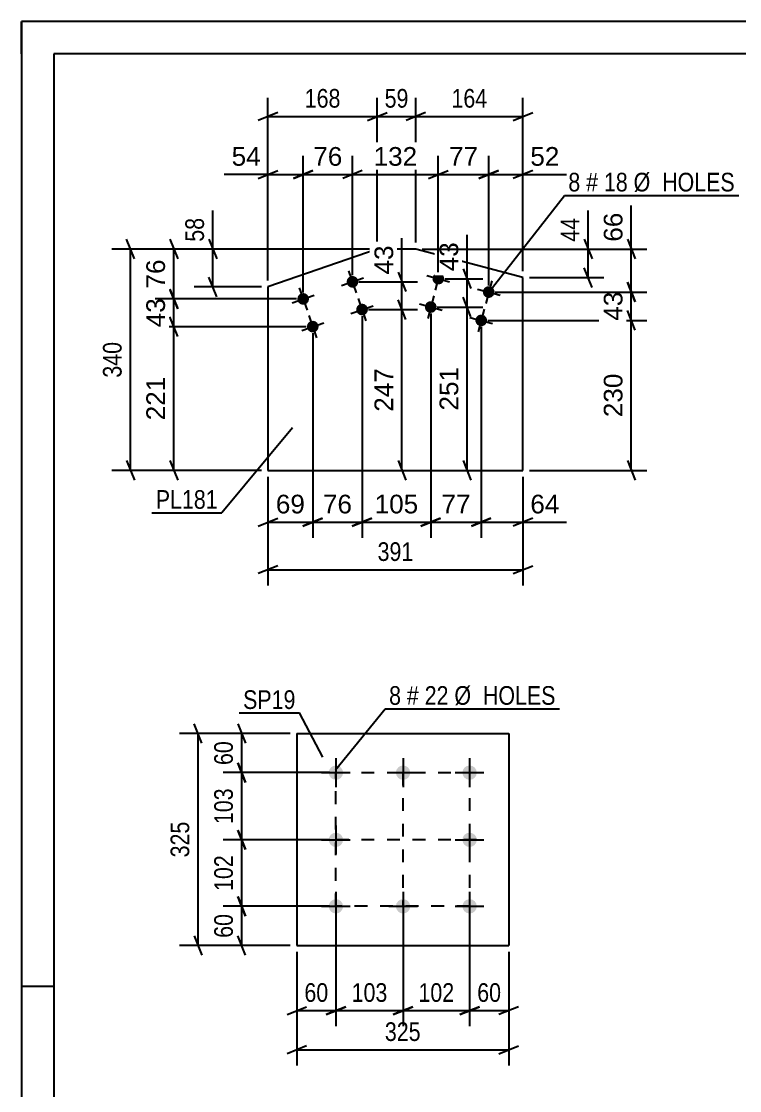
# Model space of a CAD drawing. Header units: millimetres. Extents: x 0 to 420, y 0 to 297.
# Drawn here: x 0 to 110.1, y 133 to 297 of the extents above; entities that cross this region are included whole.
import ezdxf

# ---------------------------------------------------------------- set-up
doc = ezdxf.new("R2010")
doc.units = ezdxf.units.MM
doc.linetypes.add('DXK_LINE_DOT2', pattern=[3.9198, 1.9599, -1.9599])
doc.styles.add('Arial', font='ARIAL.TTF', dxfattribs={"height": 0.2})
doc.styles.add('Arial Narrow', font='ARIALN.TTF', dxfattribs={"height": 0.2})

# ---------------------------------------------------------------- blocks, each defined once
blk = doc.blocks.new('Unknown-203761115-1115')
at = {"color": 5, "linetype": 'Continuous'}
for p, q in [((420, 297), (0, 297)), ((0, 297), (0, 0)), ((0, 292), (0, 297)), ((415, 292), (5, 292)), ((5, 292), (5, 5)), ((5, 149), (0, 149))]:
    blk.add_line(p, q, dxfattribs=at)
blk = doc.blocks.new('Part-203761115-2823 - 2807')
at = {"color": 2, "linetype": 'Continuous'}
for p, q in [((42.23, 187.78), (42.23, 155.28)), ((42.23, 187.78), (74.73, 187.78)), ((74.73, 187.78), (74.73, 155.28)), ((42.23, 155.28), (74.73, 155.28))]:
    blk.add_line(p, q, dxfattribs=at)
blk = doc.blocks.new('Bolt-203761115-2856 - 2807')
at = {"linetype": 'Continuous'}
for points in [[(48.23, 182.88, -1), (48.23, 180.68, -1)], [(58.53, 182.88, -1), (58.53, 180.68, -1)], [(68.73, 182.88, -1), (68.73, 180.68, -1)], [(48.23, 172.58, -1), (48.23, 170.38, -1)], [(68.73, 172.58, -1), (68.73, 170.38, -1)], [(48.23, 162.38, -1), (48.23, 160.18, -1)], [(58.53, 162.38, -1), (58.53, 160.18, -1)], [(68.73, 162.38, -1), (68.73, 160.18, -1)]]:
    blk.add_hatch(color=1, dxfattribs=at).paths.add_polyline_path(points)
at = {"color": 1, "linetype": 'Continuous'}
for p, q in [((48.23, 183.98), (48.23, 179.58)), ((58.53, 183.98), (58.53, 179.58)), ((68.73, 183.98), (68.73, 179.58)), ((46.03, 181.78), (50.43, 181.78)), ((56.33, 181.78), (60.73, 181.78)), ((66.53, 181.78), (70.93, 181.78)), ((48.23, 173.68), (48.23, 169.28)), ((68.73, 173.68), (68.73, 169.28)), ((46.03, 171.48), (50.43, 171.48)), ((66.53, 171.48), (70.93, 171.48)), ((48.23, 163.48), (48.23, 159.08)), ((58.53, 163.48), (58.53, 159.08)), ((68.73, 163.48), (68.73, 159.08)), ((46.03, 161.28), (50.43, 161.28)), ((56.33, 161.28), (60.73, 161.28)), ((66.53, 161.28), (70.93, 161.28))]:
    blk.add_line(p, q, dxfattribs=at)
blk = doc.blocks.new('Bolt-203761115-1420 - 1399')
at = {"linetype": 'Continuous'}
for points in [[(64.8, 257.31, -1), (63.06, 257.77, -1)], [(72.53, 255.25, -1), (70.79, 255.72, -1)], [(63.64, 252.96, -1), (61.9, 253.43, -1)], [(71.38, 250.91, -1), (69.64, 251.37, -1)]]:
    blk.add_hatch(color=1, dxfattribs=at).paths.add_polyline_path(points)
at = {"color": 1, "linetype": 'Continuous'}
for p, q in [((64.39, 259.28), (63.47, 255.8)), ((62.19, 258.01), (65.67, 257.08)), ((69.92, 255.95), (73.4, 255.02)), ((72.13, 257.23), (71.2, 253.75)), ((63.24, 254.93), (62.31, 251.45)), ((61.03, 253.66), (64.51, 252.73)), ((70.97, 252.88), (70.04, 249.4)), ((68.77, 251.6), (72.25, 250.67))]:
    blk.add_line(p, q, dxfattribs=at)
blk = doc.blocks.new('Part-203761115-1415 - 1399')
at = {"color": 2, "linetype": 'Continuous'}
for p, q in [((54.57, 262.08), (37.81, 256.27)), ((60.48, 262.08), (54.57, 262.08)), ((76.91, 257.71), (60.48, 262.08)), ((76.91, 228.13), (76.91, 257.71)), ((37.81, 256.27), (37.81, 228.13)), ((37.81, 228.13), (76.91, 228.13))]:
    blk.add_line(p, q, dxfattribs=at)
blk = doc.blocks.new('Bolt-203761115-1425 - 1399')
at = {"linetype": 'Continuous'}
for points in [[(51.62, 257.35, -1), (49.92, 256.76, -1)], [(44.06, 254.73, -1), (42.36, 254.14, -1)], [(53.09, 253.1, -1), (51.39, 252.51, -1)], [(45.53, 250.48, -1), (43.83, 249.89, -1)]]:
    blk.add_hatch(color=1, dxfattribs=at).paths.add_polyline_path(points)
at = {"color": 1, "linetype": 'Continuous'}
for p, q in [((49.07, 256.47), (52.47, 257.65)), ((50.18, 258.76), (51.36, 255.36)), ((42.62, 256.14), (43.8, 252.73)), ((41.51, 253.84), (44.91, 255.02)), ((51.65, 254.51), (52.83, 251.1)), ((50.54, 252.21), (53.94, 253.39)), ((44.09, 251.88), (45.27, 248.48)), ((42.98, 249.59), (46.38, 250.77))]:
    blk.add_line(p, q, dxfattribs=at)
blk = doc.blocks.new('Rectangle-203761115-2942 - 2807')
at = {"color": 1, "linetype": 'DXK_LINE_DOT2'}
blk.add_lwpolyline([(48.23, 181.78), (68.73, 181.78), (68.73, 161.28), (48.23, 161.28), (48.23, 181.78)], close=True, dxfattribs=at)
blk = doc.blocks.new('Line-203761115-2929 - 2807')
at = {"color": 1, "linetype": 'DXK_LINE_DOT2'}
blk.add_line((58.48, 181.78), (58.48, 161.28), dxfattribs=at)
blk = doc.blocks.new('Line-203761115-2936 - 2807')
at = {"color": 1, "linetype": 'DXK_LINE_DOT2'}
blk.add_line((48.23, 171.53), (70.92, 171.53), dxfattribs=at)
blk = doc.blocks.new('StraightDimension-203761115-2883 - 2807')
at = {"color": 7, "linetype": 'Continuous'}
for p, q in [((68.73, 160.28), (68.73, 142.88)), ((74.73, 154.28), (74.73, 142.88)), ((67.23, 144.68), (70.23, 145.88)), ((68.73, 145.28), (74.73, 145.28)), ((76.23, 145.88), (73.23, 144.68))]:
    blk.add_line(p, q, dxfattribs=at)
at = {"color": 0}
blk.add_wipeout([(74.16, 146.03), (74.16, 150.23), (69.3, 150.23), (69.3, 146.03)], dxfattribs=at)
at = {"color": 3, "style": 'Arial Narrow'}
blk.add_text('60', height=2.863, dxfattribs=at).set_placement((69.9, 146.63))
blk = doc.blocks.new('StraightDimension-203761115-2858 - 2807')
at = {"color": 7, "linetype": 'Continuous'}
for p, q in [((42.23, 154.28), (42.23, 136.88)), ((74.73, 154.28), (74.73, 136.88)), ((43.73, 139.88), (40.73, 138.68)), ((73.23, 138.68), (76.23, 139.88)), ((42.23, 139.28), (74.73, 139.28))]:
    blk.add_line(p, q, dxfattribs=at)
at = {"color": 0}
blk.add_wipeout([(61.82, 140.03), (61.82, 144.23), (55.14, 144.23), (55.14, 140.03)], dxfattribs=at)
at = {"color": 3, "style": 'Arial Narrow'}
blk.add_text('325', height=2.863, dxfattribs=at).set_placement((55.74, 140.63))
blk = doc.blocks.new('StraightDimension-203761115-2869 - 2807')
at = {"color": 7, "linetype": 'Continuous'}
for p, q in [((48.23, 160.28), (48.23, 142.88)), ((58.53, 160.28), (58.53, 142.88)), ((46.73, 144.68), (49.73, 145.88)), ((48.23, 145.28), (58.53, 145.28)), ((60.03, 145.88), (57.03, 144.68))]:
    blk.add_line(p, q, dxfattribs=at)
at = {"color": 0}
blk.add_wipeout([(56.72, 146.03), (56.72, 150.23), (50.04, 150.23), (50.04, 146.03)], dxfattribs=at)
at = {"color": 3, "style": 'Arial Narrow'}
blk.add_text('103', height=2.863, dxfattribs=at).set_placement((50.64, 146.63))
blk = doc.blocks.new('StraightDimension-203761115-2871 - 2807')
at = {"color": 7, "linetype": 'Continuous'}
for p, q in [((58.53, 160.28), (58.53, 142.88)), ((68.73, 160.28), (68.73, 142.88)), ((57.03, 144.68), (60.03, 145.88)), ((58.53, 145.28), (68.73, 145.28)), ((70.23, 145.88), (67.23, 144.68))]:
    blk.add_line(p, q, dxfattribs=at)
at = {"color": 0}
blk.add_wipeout([(66.97, 146.03), (66.97, 150.23), (60.29, 150.23), (60.29, 146.03)], dxfattribs=at)
at = {"color": 3, "style": 'Arial Narrow'}
blk.add_text('102', height=2.863, dxfattribs=at).set_placement((60.89, 146.63))
blk = doc.blocks.new('StraightDimension-203761115-2873 - 2807')
at = {"color": 7, "linetype": 'Continuous'}
for p, q in [((48.23, 160.28), (48.23, 142.88)), ((42.23, 154.28), (42.23, 142.88)), ((40.73, 144.68), (43.73, 145.88)), ((42.23, 145.28), (48.23, 145.28)), ((49.73, 145.88), (46.73, 144.68))]:
    blk.add_line(p, q, dxfattribs=at)
at = {"color": 0}
blk.add_wipeout([(47.66, 146.03), (47.66, 150.23), (42.8, 150.23), (42.8, 146.03)], dxfattribs=at)
at = {"color": 3, "style": 'Arial Narrow'}
blk.add_text('60', height=2.863, dxfattribs=at).set_placement((43.4, 146.63))
blk = doc.blocks.new('StraightDimension-203761115-2894 - 2807')
at = {"color": 7, "linetype": 'Continuous'}
for p, q in [((27.69, 186.28), (26.49, 189.28)), ((41.23, 187.78), (24.24, 187.78)), ((27.09, 155.28), (27.09, 187.78)), ((26.49, 156.78), (27.69, 153.78)), ((41.23, 155.28), (24.24, 155.28))]:
    blk.add_line(p, q, dxfattribs=at)
at = {"color": 0}
blk.add_wipeout([(26.34, 174.87), (22.14, 174.87), (22.14, 168.19), (26.34, 168.19)], dxfattribs=at)
at = {"color": 3, "style": 'Arial Narrow'}
blk.add_text('325', height=2.863, rotation=90.0002, dxfattribs=at).set_placement((25.74, 168.79))
blk = doc.blocks.new('StraightDimension-203761115-2905 - 2807')
at = {"color": 7, "linetype": 'Continuous'}
for p, q in [((33.18, 189.28), (34.38, 186.28)), ((41.23, 187.78), (30.93, 187.78)), ((33.78, 181.78), (33.78, 187.78)), ((34.38, 180.28), (33.18, 183.28)), ((47.23, 181.78), (30.93, 181.78))]:
    blk.add_line(p, q, dxfattribs=at)
at = {"color": 0}
blk.add_wipeout([(33.03, 187.21), (28.83, 187.21), (28.83, 182.35), (33.03, 182.35)], dxfattribs=at)
at = {"color": 3, "style": 'Arial Narrow'}
blk.add_text('60', height=2.863, rotation=90.0002, dxfattribs=at).set_placement((32.43, 182.95))
blk = doc.blocks.new('StraightDimension-203761115-2915 - 2807')
at = {"color": 7, "linetype": 'Continuous'}
for p, q in [((33.18, 162.78), (34.38, 159.78)), ((47.23, 161.28), (30.93, 161.28)), ((33.78, 155.28), (33.78, 161.28)), ((34.38, 153.78), (33.18, 156.78)), ((41.23, 155.28), (30.93, 155.28))]:
    blk.add_line(p, q, dxfattribs=at)
at = {"color": 0}
blk.add_wipeout([(33.03, 160.71), (28.83, 160.71), (28.83, 155.85), (33.03, 155.85)], dxfattribs=at)
at = {"color": 3, "style": 'Arial Narrow'}
blk.add_text('60', height=2.863, rotation=90.0002, dxfattribs=at).set_placement((32.43, 156.45))
blk = doc.blocks.new('StraightDimension-203761115-2925 - 2807')
at = {"color": 7, "linetype": 'Continuous'}
for p, q in [((33.18, 183.28), (34.38, 180.28)), ((47.23, 181.78), (30.93, 181.78)), ((33.78, 171.48), (33.78, 181.78)), ((34.38, 169.98), (33.18, 172.98)), ((47.23, 171.48), (30.93, 171.48))]:
    blk.add_line(p, q, dxfattribs=at)
at = {"color": 0}
blk.add_wipeout([(33.03, 179.97), (28.83, 179.97), (28.83, 173.29), (33.03, 173.29)], dxfattribs=at)
at = {"color": 3, "style": 'Arial Narrow'}
blk.add_text('103', height=2.863, rotation=90.0002, dxfattribs=at).set_placement((32.43, 173.89))
blk = doc.blocks.new('StraightDimension-203761115-2927 - 2807')
at = {"color": 7, "linetype": 'Continuous'}
for p, q in [((33.18, 172.98), (34.38, 169.98)), ((47.23, 171.48), (30.93, 171.48)), ((33.78, 161.28), (33.78, 171.48)), ((34.38, 159.78), (33.18, 162.78)), ((47.23, 161.28), (30.93, 161.28))]:
    blk.add_line(p, q, dxfattribs=at)
at = {"color": 0}
blk.add_wipeout([(33.03, 169.72), (28.83, 169.72), (28.83, 163.04), (33.03, 163.04)], dxfattribs=at)
at = {"color": 3, "style": 'Arial Narrow'}
blk.add_text('102', height=2.863, rotation=90.0002, dxfattribs=at).set_placement((32.43, 163.64))
blk = doc.blocks.new('StraightDimension-203761115-1661 - 1399')
at = {"color": 7, "linetype": 'Continuous'}
for p, q in [((58.96, 251.3), (57.76, 254.3)), ((53.24, 252.8), (60.76, 252.8)), ((58.36, 228.13), (58.36, 252.8)), ((57.76, 229.63), (58.96, 226.63)), ((53.21, 228.13), (60.76, 228.13))]:
    blk.add_line(p, q, dxfattribs=at)
at = {"color": 0}
blk.add_wipeout([(57.61, 244.4), (53.41, 244.4), (53.41, 236.53), (57.61, 236.53)], dxfattribs=at)
at = {"color": 3, "style": 'Arial'}
blk.add_text('247', height=2.865, rotation=90.0002, dxfattribs=at).set_placement((57.01, 237.13))
blk = doc.blocks.new('StraightDimension-203761115-1452 - 1399')
at = {"color": 7, "linetype": 'Continuous'}
for p, q in [((94.12, 249.64), (92.92, 252.64)), ((71.51, 251.14), (95.92, 251.14)), ((93.52, 228.13), (93.52, 251.14)), ((92.92, 229.63), (94.12, 226.63)), ((77.91, 228.13), (95.92, 228.13))]:
    blk.add_line(p, q, dxfattribs=at)
at = {"color": 0}
blk.add_wipeout([(92.77, 243.57), (88.57, 243.57), (88.57, 235.7), (92.77, 235.7)], dxfattribs=at)
at = {"color": 3, "style": 'Arial'}
blk.add_text('230', height=2.865, rotation=90.0002, dxfattribs=at).set_placement((92.17, 236.3))
blk = doc.blocks.new('StraightDimension-203761115-1427 - 1399')
at = {"color": 7, "linetype": 'Continuous'}
for p, q in [((68.94, 251.69), (67.74, 254.69)), ((63.77, 253.19), (70.74, 253.19)), ((68.34, 228.13), (68.34, 253.19)), ((67.74, 229.63), (68.94, 226.63)), ((64.93, 228.13), (70.74, 228.13))]:
    blk.add_line(p, q, dxfattribs=at)
at = {"color": 0}
blk.add_wipeout([(67.59, 244.6), (63.39, 244.6), (63.39, 236.72), (67.59, 236.72)], dxfattribs=at)
at = {"color": 3, "style": 'Arial'}
blk.add_text('251', height=2.865, rotation=90.0002, dxfattribs=at).set_placement((66.99, 237.32))
blk = doc.blocks.new('StraightDimension-203761115-1574 - 1399')
at = {"color": 7, "linetype": 'Continuous'}
for p, q in [((43.21, 255.43), (43.21, 276.36)), ((50.77, 258.06), (50.77, 276.36)), ((41.71, 272.91), (44.71, 274.11)), ((52.27, 274.11), (49.27, 272.91)), ((43.21, 273.51), (50.77, 273.51))]:
    blk.add_line(p, q, dxfattribs=at)
at = {"color": 0}
blk.add_wipeout([(49.81, 274.26), (49.81, 278.46), (44.16, 278.46), (44.16, 274.26)], dxfattribs=at)
at = {"color": 3, "style": 'Arial'}
blk.add_text('76', height=2.865, dxfattribs=at).set_placement((44.76, 274.86))
blk = doc.blocks.new('StraightDimension-203761115-1441 - 1399')
at = {"color": 7, "linetype": 'Continuous'}
for p, q in [((64.93, 257.54), (70.74, 257.54)), ((67.74, 259.04), (68.94, 256.04)), ((68.34, 253.19), (68.34, 257.54)), ((68.94, 251.69), (67.74, 254.69)), ((63.77, 253.19), (70.74, 253.19))]:
    blk.add_line(p, q, dxfattribs=at)
at = {"color": 0}
blk.add_wipeout([(67.59, 263.71), (63.39, 263.71), (63.39, 258.07), (67.59, 258.07)], dxfattribs=at)
at = {"color": 7, "linetype": 'Continuous'}
blk.add_line((68.34, 257.54), (68.34, 264.24), dxfattribs=at)
blk.add_line((68.34, 257.54), (68.34, 264.24), dxfattribs=at)
at = {"color": 3, "style": 'Arial'}
blk.add_text('43', height=2.865, rotation=90.0002, dxfattribs=at).set_placement((66.99, 258.67))
blk = doc.blocks.new('StraightDimension-203761115-1522 - 1399')
at = {"color": 7, "linetype": 'Continuous'}
for p, q in [((86.31, 263.58), (87.51, 260.58)), ((61.48, 262.08), (89.31, 262.08)), ((86.91, 257.71), (86.91, 262.08)), ((87.51, 256.21), (86.31, 259.21)), ((77.91, 257.71), (89.31, 257.71))]:
    blk.add_line(p, q, dxfattribs=at)
at = {"color": 0}
blk.add_wipeout([(86.16, 267.46), (81.96, 267.46), (81.96, 262.61), (86.16, 262.61)], dxfattribs=at)
at = {"color": 7, "linetype": 'Continuous'}
blk.add_line((86.91, 262.08), (86.91, 267.99), dxfattribs=at)
blk.add_line((86.91, 262.08), (86.91, 267.99), dxfattribs=at)
at = {"color": 3, "style": 'Arial Narrow'}
blk.add_text('44', height=2.863, rotation=90.0002, dxfattribs=at).set_placement((85.56, 263.21))
blk = doc.blocks.new('StraightDimension-203761115-1458 - 1399')
at = {"color": 7, "linetype": 'Continuous'}
for p, q in [((92.92, 256.99), (94.12, 253.99)), ((72.66, 255.49), (95.92, 255.49)), ((93.52, 251.14), (93.52, 255.49)), ((94.12, 249.64), (92.92, 252.64)), ((71.51, 251.14), (95.92, 251.14))]:
    blk.add_line(p, q, dxfattribs=at)
at = {"color": 0}
blk.add_wipeout([(92.77, 256.14), (88.57, 256.14), (88.57, 250.49), (92.77, 250.49)], dxfattribs=at)
at = {"color": 3, "style": 'Arial'}
blk.add_text('43', height=2.865, rotation=90.0002, dxfattribs=at).set_placement((92.17, 251.09))
blk = doc.blocks.new('StraightDimension-203761115-1466 - 1399')
at = {"color": 7, "linetype": 'Continuous'}
for p, q in [((92.92, 263.58), (94.12, 260.58)), ((61.48, 262.08), (95.92, 262.08)), ((93.52, 255.49), (93.52, 262.08)), ((94.12, 253.99), (92.92, 256.99)), ((72.66, 255.49), (95.92, 255.49))]:
    blk.add_line(p, q, dxfattribs=at)
at = {"color": 0}
blk.add_wipeout([(92.77, 268.25), (88.57, 268.25), (88.57, 262.61), (92.77, 262.61)], dxfattribs=at)
at = {"color": 7, "linetype": 'Continuous'}
blk.add_line((93.52, 262.08), (93.52, 268.78), dxfattribs=at)
blk.add_line((93.52, 262.08), (93.52, 268.78), dxfattribs=at)
at = {"color": 3, "style": 'Arial'}
blk.add_text('66', height=2.865, rotation=90.0002, dxfattribs=at).set_placement((92.17, 263.21))
blk = doc.blocks.new('StraightDimension-203761115-1476 - 1399')
at = {"color": 7, "linetype": 'Continuous'}
for p, q in [((60.48, 263.08), (60.48, 285.27)), ((76.91, 258.71), (76.91, 285.27)), ((61.98, 283.02), (58.98, 281.82)), ((60.48, 282.42), (76.91, 282.42)), ((75.41, 281.82), (78.41, 283.02))]:
    blk.add_line(p, q, dxfattribs=at)
at = {"color": 0}
blk.add_wipeout([(72.04, 283.17), (72.04, 287.37), (65.35, 287.37), (65.35, 283.17)], dxfattribs=at)
at = {"color": 3, "style": 'Arial Narrow'}
blk.add_text('164', height=2.863, dxfattribs=at).set_placement((65.95, 283.77))
blk = doc.blocks.new('StraightDimension-203761115-1487 - 1399')
at = {"color": 7, "linetype": 'Continuous'}
for p, q in [((54.57, 263.08), (54.57, 285.27)), ((60.48, 263.08), (60.48, 285.27)), ((53.07, 281.82), (56.07, 283.02)), ((54.57, 282.42), (60.48, 282.42)), ((61.98, 283.02), (58.98, 281.82))]:
    blk.add_line(p, q, dxfattribs=at)
at = {"color": 0}
blk.add_wipeout([(59.96, 283.17), (59.96, 287.37), (55.1, 287.37), (55.1, 283.17)], dxfattribs=at)
at = {"color": 3, "style": 'Arial Narrow'}
blk.add_text('59', height=2.863, dxfattribs=at).set_placement((55.7, 283.77))
blk = doc.blocks.new('StraightDimension-203761115-1497 - 1399')
at = {"color": 7, "linetype": 'Continuous'}
for p, q in [((37.81, 257.27), (37.81, 285.27)), ((54.57, 263.08), (54.57, 285.27)), ((39.31, 283.02), (36.31, 281.82)), ((37.81, 282.42), (54.57, 282.42)), ((53.07, 281.82), (56.07, 283.02))]:
    blk.add_line(p, q, dxfattribs=at)
at = {"color": 0}
blk.add_wipeout([(49.53, 283.17), (49.53, 287.37), (42.85, 287.37), (42.85, 283.17)], dxfattribs=at)
at = {"color": 3, "style": 'Arial Narrow'}
blk.add_text('168', height=2.863, dxfattribs=at).set_placement((43.45, 283.77))
blk = doc.blocks.new('StraightDimension-203761115-1508 - 1399')
at = {"color": 7, "linetype": 'Continuous'}
for p, q in [((37.81, 227.13), (37.81, 210.5)), ((76.91, 227.13), (76.91, 210.5)), ((39.31, 213.5), (36.31, 212.3)), ((75.41, 212.3), (78.41, 213.5)), ((37.81, 212.9), (76.91, 212.9))]:
    blk.add_line(p, q, dxfattribs=at)
at = {"color": 0}
blk.add_wipeout([(60.7, 213.65), (60.7, 217.85), (54.02, 217.85), (54.02, 213.65)], dxfattribs=at)
at = {"color": 3, "style": 'Arial Narrow'}
blk.add_text('391', height=2.863, dxfattribs=at).set_placement((54.62, 214.25))
blk = doc.blocks.new('StraightDimension-203761115-1513 - 1399')
at = {"color": 7, "linetype": 'Continuous'}
for p, q in [((28.75, 263.58), (29.95, 260.58)), ((53.57, 262.08), (26.5, 262.08)), ((29.35, 256.27), (29.35, 262.08)), ((29.95, 254.77), (28.75, 257.77)), ((36.81, 256.27), (26.5, 256.27))]:
    blk.add_line(p, q, dxfattribs=at)
at = {"color": 0}
blk.add_wipeout([(28.6, 267.46), (24.4, 267.46), (24.4, 262.61), (28.6, 262.61)], dxfattribs=at)
at = {"color": 7, "linetype": 'Continuous'}
blk.add_line((29.35, 262.08), (29.35, 267.99), dxfattribs=at)
blk.add_line((29.35, 262.08), (29.35, 267.99), dxfattribs=at)
at = {"color": 3, "style": 'Arial Narrow'}
blk.add_text('58', height=2.863, rotation=90.0002, dxfattribs=at).set_placement((28, 263.21))
blk = doc.blocks.new('StraightDimension-203761115-1531 - 1399')
at = {"color": 7, "linetype": 'Continuous'}
for p, q in [((23.97, 248.68), (22.77, 251.68)), ((43.68, 250.18), (20.52, 250.18)), ((23.37, 228.13), (23.37, 250.18)), ((22.77, 229.63), (23.97, 226.63)), ((36.81, 228.13), (20.52, 228.13))]:
    blk.add_line(p, q, dxfattribs=at)
at = {"color": 0}
blk.add_wipeout([(22.62, 243.09), (18.42, 243.09), (18.42, 235.22), (22.62, 235.22)], dxfattribs=at)
at = {"color": 3, "style": 'Arial'}
blk.add_text('221', height=2.865, rotation=90.0002, dxfattribs=at).set_placement((22.02, 235.82))
blk = doc.blocks.new('StraightDimension-203761115-1537 - 1399')
at = {"color": 7, "linetype": 'Continuous'}
for p, q in [((22.77, 255.93), (23.97, 252.93)), ((42.21, 254.43), (20.52, 254.43)), ((23.37, 250.18), (23.37, 254.43)), ((23.97, 248.68), (22.77, 251.68)), ((43.68, 250.18), (20.52, 250.18))]:
    blk.add_line(p, q, dxfattribs=at)
at = {"color": 0}
blk.add_wipeout([(22.62, 255.13), (18.42, 255.13), (18.42, 249.49), (22.62, 249.49)], dxfattribs=at)
at = {"color": 3, "style": 'Arial'}
blk.add_text('43', height=2.865, rotation=90.0002, dxfattribs=at).set_placement((22.02, 250.09))
blk = doc.blocks.new('StraightDimension-203761115-1545 - 1399')
at = {"color": 7, "linetype": 'Continuous'}
for p, q in [((22.77, 263.58), (23.97, 260.58)), ((53.57, 262.08), (20.52, 262.08)), ((23.37, 254.43), (23.37, 262.08)), ((23.97, 252.93), (22.77, 255.93)), ((42.21, 254.43), (20.52, 254.43))]:
    blk.add_line(p, q, dxfattribs=at)
at = {"color": 0}
blk.add_wipeout([(22.62, 261.08), (18.42, 261.08), (18.42, 255.43), (22.62, 255.43)], dxfattribs=at)
at = {"color": 3, "style": 'Arial'}
blk.add_text('76', height=2.865, rotation=90.0002, dxfattribs=at).set_placement((22.02, 256.03))
blk = doc.blocks.new('StraightDimension-203761115-1554 - 1399')
at = {"color": 7, "linetype": 'Continuous'}
for p, q in [((71.66, 256.49), (71.66, 276.36)), ((76.91, 258.71), (76.91, 276.36)), ((70.16, 272.91), (73.16, 274.11)), ((78.41, 274.11), (75.41, 272.91)), ((71.66, 273.51), (76.91, 273.51))]:
    blk.add_line(p, q, dxfattribs=at)
at = {"color": 0}
blk.add_wipeout([(83.08, 274.26), (83.08, 278.46), (77.44, 278.46), (77.44, 274.26)], dxfattribs=at)
at = {"color": 7, "linetype": 'Continuous'}
blk.add_line((76.91, 273.51), (83.61, 273.51), dxfattribs=at)
blk.add_line((76.91, 273.51), (83.61, 273.51), dxfattribs=at)
at = {"color": 3, "style": 'Arial'}
blk.add_text('52', height=2.865, dxfattribs=at).set_placement((78.04, 274.86))
blk = doc.blocks.new('StraightDimension-203761115-1564 - 1399')
at = {"color": 7, "linetype": 'Continuous'}
for p, q in [((37.81, 257.27), (37.81, 276.36)), ((43.21, 255.43), (43.21, 276.36)), ((36.31, 272.91), (39.31, 274.11)), ((44.71, 274.11), (41.71, 272.91)), ((37.81, 273.51), (43.21, 273.51))]:
    blk.add_line(p, q, dxfattribs=at)
at = {"color": 0}
blk.add_wipeout([(37.28, 274.26), (37.28, 278.46), (31.64, 278.46), (31.64, 274.26)], dxfattribs=at)
at = {"color": 7, "linetype": 'Continuous'}
blk.add_line((37.81, 273.51), (31.11, 273.51), dxfattribs=at)
blk.add_line((37.81, 273.51), (31.11, 273.51), dxfattribs=at)
at = {"color": 3, "style": 'Arial'}
blk.add_text('54', height=2.865, dxfattribs=at).set_placement((32.24, 274.86))
blk = doc.blocks.new('StraightDimension-203761115-1584 - 1399')
at = {"color": 7, "linetype": 'Continuous'}
for p, q in [((50.77, 258.06), (50.77, 276.36)), ((63.93, 258.54), (63.93, 276.36)), ((52.27, 274.11), (49.27, 272.91)), ((62.43, 272.91), (65.43, 274.11)), ((50.77, 273.51), (63.93, 273.51))]:
    blk.add_line(p, q, dxfattribs=at)
at = {"color": 0}
blk.add_wipeout([(61.28, 274.26), (61.28, 278.46), (53.41, 278.46), (53.41, 274.26)], dxfattribs=at)
at = {"color": 3, "style": 'Arial'}
blk.add_text('132', height=2.865, dxfattribs=at).set_placement((54.01, 274.86))
blk = doc.blocks.new('StraightDimension-203761115-1594 - 1399')
at = {"color": 7, "linetype": 'Continuous'}
for p, q in [((63.93, 258.54), (63.93, 276.36)), ((71.66, 256.49), (71.66, 276.36)), ((62.43, 272.91), (65.43, 274.11)), ((73.16, 274.11), (70.16, 272.91)), ((63.93, 273.51), (71.66, 273.51))]:
    blk.add_line(p, q, dxfattribs=at)
at = {"color": 0}
blk.add_wipeout([(70.62, 274.26), (70.62, 278.46), (64.97, 278.46), (64.97, 274.26)], dxfattribs=at)
at = {"color": 3, "style": 'Arial'}
blk.add_text('77', height=2.865, dxfattribs=at).set_placement((65.57, 274.86))
blk = doc.blocks.new('StraightDimension-203761115-1605 - 1399')
at = {"color": 7, "linetype": 'Continuous'}
for p, q in [((44.68, 249.18), (44.68, 217.79)), ((37.81, 227.13), (37.81, 217.79)), ((36.31, 219.59), (39.31, 220.79)), ((37.81, 220.19), (44.68, 220.19)), ((46.18, 220.79), (43.18, 219.59))]:
    blk.add_line(p, q, dxfattribs=at)
at = {"color": 0}
blk.add_wipeout([(44.07, 220.94), (44.07, 225.14), (38.42, 225.14), (38.42, 220.94)], dxfattribs=at)
at = {"color": 3, "style": 'Arial'}
blk.add_text('69', height=2.865, dxfattribs=at).set_placement((39.02, 221.54))
blk = doc.blocks.new('StraightDimension-203761115-1611 - 1399')
at = {"color": 7, "linetype": 'Continuous'}
for p, q in [((52.24, 251.8), (52.24, 217.79)), ((44.68, 249.18), (44.68, 217.79)), ((43.18, 219.59), (46.18, 220.79)), ((44.68, 220.19), (52.24, 220.19)), ((53.74, 220.79), (50.74, 219.59))]:
    blk.add_line(p, q, dxfattribs=at)
at = {"color": 0}
blk.add_wipeout([(51.29, 220.94), (51.29, 225.14), (45.64, 225.14), (45.64, 220.94)], dxfattribs=at)
at = {"color": 3, "style": 'Arial'}
blk.add_text('76', height=2.865, dxfattribs=at).set_placement((46.24, 221.54))
blk = doc.blocks.new('StraightDimension-203761115-1619 - 1399')
at = {"color": 7, "linetype": 'Continuous'}
for p, q in [((52.24, 251.8), (52.24, 217.79)), ((62.77, 252.19), (62.77, 217.79)), ((50.74, 219.59), (53.74, 220.79)), ((52.24, 220.19), (62.77, 220.19)), ((64.27, 220.79), (61.27, 219.59))]:
    blk.add_line(p, q, dxfattribs=at)
at = {"color": 0}
blk.add_wipeout([(61.44, 220.94), (61.44, 225.14), (53.57, 225.14), (53.57, 220.94)], dxfattribs=at)
at = {"color": 3, "style": 'Arial'}
blk.add_text('105', height=2.865, dxfattribs=at).set_placement((54.17, 221.54))
blk = doc.blocks.new('StraightDimension-203761115-1627 - 1399')
at = {"color": 7, "linetype": 'Continuous'}
for p, q in [((62.77, 252.19), (62.77, 217.79)), ((70.51, 250.14), (70.51, 217.79)), ((61.27, 219.59), (64.27, 220.79)), ((62.77, 220.19), (70.51, 220.19)), ((72.01, 220.79), (69.01, 219.59))]:
    blk.add_line(p, q, dxfattribs=at)
at = {"color": 0}
blk.add_wipeout([(69.46, 220.94), (69.46, 225.14), (63.82, 225.14), (63.82, 220.94)], dxfattribs=at)
at = {"color": 3, "style": 'Arial'}
blk.add_text('77', height=2.865, dxfattribs=at).set_placement((64.42, 221.54))
blk = doc.blocks.new('StraightDimension-203761115-1635 - 1399')
at = {"color": 7, "linetype": 'Continuous'}
for p, q in [((70.51, 250.14), (70.51, 217.79)), ((76.91, 227.13), (76.91, 217.79)), ((69.01, 219.59), (72.01, 220.79)), ((70.51, 220.19), (76.91, 220.19)), ((78.41, 220.79), (75.41, 219.59))]:
    blk.add_line(p, q, dxfattribs=at)
at = {"color": 0}
blk.add_wipeout([(83.08, 220.94), (83.08, 225.14), (77.44, 225.14), (77.44, 220.94)], dxfattribs=at)
at = {"color": 7, "linetype": 'Continuous'}
blk.add_line((76.91, 220.19), (83.61, 220.19), dxfattribs=at)
blk.add_line((76.91, 220.19), (83.61, 220.19), dxfattribs=at)
at = {"color": 3, "style": 'Arial'}
blk.add_text('64', height=2.865, dxfattribs=at).set_placement((78.04, 221.54))
blk = doc.blocks.new('StraightDimension-203761115-1642 - 1399')
at = {"color": 7, "linetype": 'Continuous'}
for p, q in [((17.32, 260.58), (16.12, 263.58)), ((53.57, 262.08), (13.87, 262.08)), ((16.72, 228.13), (16.72, 262.08)), ((16.12, 229.63), (17.32, 226.63)), ((36.81, 228.13), (13.87, 228.13))]:
    blk.add_line(p, q, dxfattribs=at)
at = {"color": 0}
blk.add_wipeout([(15.97, 248.45), (11.77, 248.45), (11.77, 241.76), (15.97, 241.76)], dxfattribs=at)
at = {"color": 3, "style": 'Arial Narrow'}
blk.add_text('340', height=2.863, rotation=90.0002, dxfattribs=at).set_placement((15.37, 242.36))
blk = doc.blocks.new('StraightDimension-203761115-1651 - 1399')
at = {"color": 7, "linetype": 'Continuous'}
for p, q in [((57.76, 258.56), (58.96, 255.56)), ((51.77, 257.06), (60.76, 257.06)), ((58.36, 252.8), (58.36, 257.06)), ((58.96, 251.3), (57.76, 254.3)), ((53.24, 252.8), (60.76, 252.8))]:
    blk.add_line(p, q, dxfattribs=at)
at = {"color": 0}
blk.add_wipeout([(57.61, 263.23), (53.41, 263.23), (53.41, 257.58), (57.61, 257.58)], dxfattribs=at)
at = {"color": 7, "linetype": 'Continuous'}
blk.add_line((58.36, 257.06), (58.36, 263.75), dxfattribs=at)
blk.add_line((58.36, 257.06), (58.36, 263.75), dxfattribs=at)
at = {"color": 3, "style": 'Arial'}
blk.add_text('43', height=2.865, rotation=90.0002, dxfattribs=at).set_placement((57.01, 258.18))
blk = doc.blocks.new('Mark-203761115-2819 - 2807')
at = {"color": 0}
blk.add_wipeout([(42.04, 191.55), (42.04, 194.55), (34, 194.55), (34, 191.55)], dxfattribs=at)
blk.add_wipeout([(42.04, 191.55), (42.04, 194.55), (34, 194.55), (34, 191.55)], dxfattribs=at)
at = {"color": 30, "linetype": 'Continuous'}
for p in [(33.4, 190.95), (46.23, 184.16)]:
    blk.add_line(p, (42.64, 190.95), dxfattribs=at)
at = {"color": 3, "style": 'Arial Narrow'}
blk.add_text('SP19', height=2.863, dxfattribs=at).set_placement((34, 191.55))
blk = doc.blocks.new('Mark-203761115-2852 - 2807')
at = {"color": 0}
for points in [[(58.21, 192.19), (58.21, 195.19), (56.39, 195.19), (56.39, 192.19)], [(60.94, 192.19), (60.94, 195.19), (59.11, 195.19), (59.11, 192.19)], [(65.5, 192.19), (65.5, 195.19), (61.84, 195.19), (61.84, 192.19)], [(81.93, 192.19), (81.93, 195.19), (66.4, 195.19), (66.4, 192.19)]]:
    blk.add_wipeout(points, dxfattribs=at)
for points in [[(58.21, 192.19), (58.21, 195.19), (56.39, 195.19), (56.39, 192.19)], [(60.94, 192.19), (60.94, 195.19), (59.11, 195.19), (59.11, 192.19)], [(65.5, 192.19), (65.5, 195.19), (61.84, 195.19), (61.84, 192.19)], [(81.93, 192.19), (81.93, 195.19), (66.4, 195.19), (66.4, 192.19)]]:
    blk.add_wipeout(points, dxfattribs=at)
at = {"color": 7, "linetype": 'Continuous'}
for p, q in [((48.17, 182.2), (55.79, 191.59)), ((55.79, 191.59), (82.53, 191.59))]:
    blk.add_line(p, q, dxfattribs=at)
at = {"color": 3, "style": 'Arial Narrow'}
for s, height, p in [('Ø  HOLES', 2.863, (66.4, 192.19)), ('8', 2.86, (56.39, 192.19)), ('#', 2.86, (59.11, 192.19)), ('22', 2.863, (61.84, 192.19))]:
    blk.add_text(s, height=height, dxfattribs=at).set_placement(p)
blk = doc.blocks.new('MarkSet-203761115-1702 - 1399')
at = {"color": 0}
for points in [[(85.7, 270.92), (85.7, 273.92), (83.87, 273.92), (83.87, 270.92)], [(88.43, 270.92), (88.43, 273.92), (86.6, 273.92), (86.6, 270.92)], [(92.98, 270.92), (92.98, 273.92), (89.33, 273.92), (89.33, 270.92)], [(109.41, 270.92), (109.41, 273.92), (93.88, 273.92), (93.88, 270.92)]]:
    blk.add_wipeout(points, dxfattribs=at)
for points in [[(85.7, 270.92), (85.7, 273.92), (83.87, 273.92), (83.87, 270.92)], [(88.43, 270.92), (88.43, 273.92), (86.6, 273.92), (86.6, 270.92)], [(92.98, 270.92), (92.98, 273.92), (89.33, 273.92), (89.33, 270.92)], [(109.41, 270.92), (109.41, 273.92), (93.88, 273.92), (93.88, 270.92)]]:
    blk.add_wipeout(points, dxfattribs=at)
at = {"color": 7, "linetype": 'Continuous'}
for p, q in [((71.66, 255.49), (83.27, 270.32)), ((83.27, 270.32), (110.01, 270.32))]:
    blk.add_line(p, q, dxfattribs=at)
at = {"color": 3, "style": 'Arial Narrow'}
for s, height, p in [('Ø  HOLES', 2.863, (93.88, 270.92)), ('8', 2.86, (83.87, 270.92)), ('#', 2.86, (86.6, 270.92)), ('18', 2.863, (89.33, 270.92))]:
    blk.add_text(s, height=height, dxfattribs=at).set_placement(p)
blk = doc.blocks.new('Mark-203761115-1411 - 1399')
at = {"color": 0}
blk.add_wipeout([(30.12, 222.25), (30.12, 225.25), (20.61, 225.25), (20.61, 222.25)], dxfattribs=at)
blk.add_wipeout([(30.12, 222.25), (30.12, 225.25), (20.61, 225.25), (20.61, 222.25)], dxfattribs=at)
at = {"color": 30, "linetype": 'Continuous'}
for p in [(41.55, 234.65), (20.01, 221.65)]:
    blk.add_line(p, (30.72, 221.65), dxfattribs=at)
at = {"color": 3, "style": 'Arial Narrow'}
blk.add_text('PL181', height=2.863, dxfattribs=at).set_placement((20.61, 222.25))

msp = doc.modelspace()

# ---------------------------------------------------------------- block references
for name in ['Unknown-203761115-1115', 'Part-203761115-1415 - 1399', 'Bolt-203761115-1420 - 1399', 'Bolt-203761115-1425 - 1399', 'Part-203761115-2823 - 2807', 'Bolt-203761115-2856 - 2807', 'Rectangle-203761115-2942 - 2807', 'Line-203761115-2929 - 2807', 'Line-203761115-2936 - 2807']:
    msp.add_blockref(name, (0, 0))

# ---------------------------------------------------------------- next in the draw order: block references
for name in ['StraightDimension-203761115-1574 - 1399', 'StraightDimension-203761115-1661 - 1399', 'StraightDimension-203761115-1452 - 1399', 'Mark-203761115-2852 - 2807', 'StraightDimension-203761115-2883 - 2807']:
    msp.add_blockref(name, (0, 0))

# ---------------------------------------------------------------- next in the draw order: block references
for name in ['StraightDimension-203761115-1427 - 1399', 'StraightDimension-203761115-2858 - 2807']:
    msp.add_blockref(name, (0, 0))

# ---------------------------------------------------------------- next in the draw order: block references
for name in ['StraightDimension-203761115-1441 - 1399', 'StraightDimension-203761115-1508 - 1399', 'StraightDimension-203761115-2869 - 2807']:
    msp.add_blockref(name, (0, 0))

# ---------------------------------------------------------------- next in the draw order: block references
for name in ['StraightDimension-203761115-1522 - 1399', 'StraightDimension-203761115-1531 - 1399', 'StraightDimension-203761115-2873 - 2807', 'StraightDimension-203761115-2871 - 2807']:
    msp.add_blockref(name, (0, 0))

# ---------------------------------------------------------------- next in the draw order: block references
for name in ['StraightDimension-203761115-1458 - 1399', 'StraightDimension-203761115-2894 - 2807']:
    msp.add_blockref(name, (0, 0))

# ---------------------------------------------------------------- next in the draw order: block references
for name in ['StraightDimension-203761115-1466 - 1399', 'StraightDimension-203761115-2905 - 2807', 'StraightDimension-203761115-2915 - 2807']:
    msp.add_blockref(name, (0, 0))

# ---------------------------------------------------------------- next in the draw order: block references
for name in ['StraightDimension-203761115-1476 - 1399', 'Mark-203761115-2819 - 2807', 'StraightDimension-203761115-2925 - 2807']:
    msp.add_blockref(name, (0, 0))

# ---------------------------------------------------------------- next in the draw order: block references
for name in ['StraightDimension-203761115-1487 - 1399', 'StraightDimension-203761115-1554 - 1399', 'StraightDimension-203761115-2927 - 2807']:
    msp.add_blockref(name, (0, 0))

# ---------------------------------------------------------------- next in the draw order: block references
msp.add_blockref('StraightDimension-203761115-1497 - 1399', (0, 0))

# ---------------------------------------------------------------- next in the draw order: block references
msp.add_blockref('StraightDimension-203761115-1513 - 1399', (0, 0))

# ---------------------------------------------------------------- next in the draw order: block references
msp.add_blockref('StraightDimension-203761115-1537 - 1399', (0, 0))

# ---------------------------------------------------------------- next in the draw order: block references
for name in ['StraightDimension-203761115-1545 - 1399', 'StraightDimension-203761115-1605 - 1399']:
    msp.add_blockref(name, (0, 0))

# ---------------------------------------------------------------- next in the draw order: block references
for name in ['StraightDimension-203761115-1564 - 1399', 'StraightDimension-203761115-1584 - 1399', 'StraightDimension-203761115-1611 - 1399']:
    msp.add_blockref(name, (0, 0))

# ---------------------------------------------------------------- next in the draw order: block references
for name in ['StraightDimension-203761115-1594 - 1399', 'StraightDimension-203761115-1619 - 1399']:
    msp.add_blockref(name, (0, 0))

# ---------------------------------------------------------------- next in the draw order: block references
for name in ['MarkSet-203761115-1702 - 1399', 'StraightDimension-203761115-1642 - 1399', 'StraightDimension-203761115-1627 - 1399']:
    msp.add_blockref(name, (0, 0))

# ---------------------------------------------------------------- next in the draw order: block references
for name in ['StraightDimension-203761115-1651 - 1399', 'StraightDimension-203761115-1635 - 1399', 'Mark-203761115-1411 - 1399']:
    msp.add_blockref(name, (0, 0))

doc.saveas('drawing.dxf')
